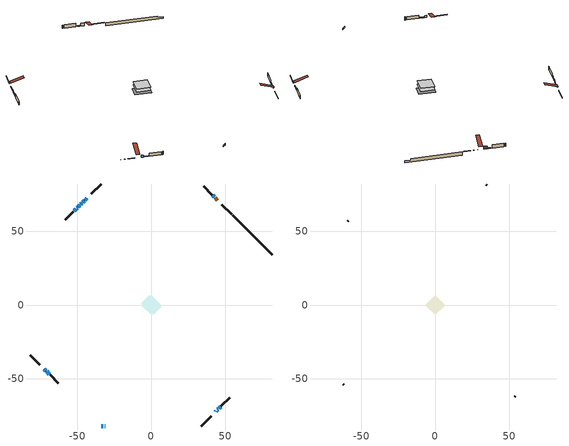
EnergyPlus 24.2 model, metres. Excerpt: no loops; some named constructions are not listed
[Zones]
conditioned space
 floor outside (Floor1 construction): -0.78,0 0,0.78 0.78,0 0,-0.78 z0.86
 floor adiabatic (AdiabaticFloorConstruction): -6.6,0 0,6.6 6.6,0 0,-6.6 z0.86
 floor foundation (Slab1 construction): -6.71,1.28 -1.28,6.71 6.71,-1.28 1.28,-6.71 z-1.52
 wall outside (RimJoist1 construction): 33.92,-81.9 40.5,-75.32 / -81.9,-33.92 -75.32,-40.5 / -33.92,81.9 -40.5,75.32 / 54.39,61.44 47.81,68.02 z0.86:1.16
 wall outside (AdiabaticWallConstruction 1): 44.8,71.02 43.35,72.47 z0.86:2.89
 wall outside (AdiabaticWallConstruction): -33.92,-81.9 -32.39,-81.9 / -31.46,-81.9 -31.22,-81.9 z0.86:2.08; 43.51,-72.31 44.12,-71.7 z0.86:2.03; 44.78,-71.04 45.39,-70.43 z0.86:1.9; -72.31,-43.51 -71.48,-44.34 / -46.91,68.92 -47.73,68.09 / -48.39,67.43 -49.25,66.57 z0.86:2.38; 42.7,73.13 41.69,74.14 / -43.51,72.31 -44.77,71.05 / -45.42,70.4 -46.25,69.57 / -70.83,-44.99 -69.1,-46.72 / -49.91,65.92 -50.32,65.5 z0.86:1.45; -50.98,64.84 -52.06,63.76 z0.86:2.61; 46.05,-69.78 46.89,-68.93 z0.86:2.23
 wall outside (Wall1 construction): 47.55,-68.27 53.12,-62.7 / -68.45,-47.38 -62.87,-52.95 / -52.71,63.11 -58.29,57.54 / 41.03,74.79 35.46,80.36 z0.86:3.3
 wall foundation (FoundationWall1 construction): 55.04,60.78,-1.52 55.04,60.78,0.86 79.21,36.61,0.86 79.21,36.61,-0.19 81.9,33.92,-0.19 81.9,33.92,-1.52
 window (WindowConstruction 8): -33.92,-81.9 -32.39,-81.9 z0.86:2.08
 window (WindowConstruction 5): 43.51,-72.31 44.12,-71.7 z0.86:2.03
 window (WindowConstruction 6): 44.78,-71.04 45.39,-70.43 z0.86:1.9
 window (WindowConstruction 7): -72.31,-43.51 -71.49,-44.34 z0.86:2.38
 window (WindowConstruction 10): 42.7,73.13 41.69,74.13 z0.86:1.45
 window (WindowConstruction 11): -43.51,72.31 -44.77,71.05 z0.86:1.45
 window (WindowConstruction 12): -45.42,70.4 -46.25,69.57 z0.86:1.45
 window (WindowConstruction 13): -70.83,-44.99 -69.1,-46.72 z0.86:1.45
 window (WindowConstruction 9): -31.46,-81.9 -31.22,-81.9 z0.86:2.08
 window (WindowConstruction): -46.91,68.92 -47.73,68.09 z0.86:2.38
 window (WindowConstruction 1): -48.39,67.43 -49.25,66.57 z0.86:2.38
 window (WindowConstruction 2): -49.91,65.91 -50.32,65.5 z0.86:1.45
 window (WindowConstruction 3): -50.98,64.84 -52.06,63.77 z0.86:2.61
 window (WindowConstruction 4): 46.05,-69.78 46.89,-68.93 z0.86:2.23
 door (Door): 44.8,71.02 43.35,72.47 z0.86:2.89
 ceiling adiabatic (AdiabaticFloorConstruction): 0,-6.6 6.6,0 0,6.6 -6.6,0 z0.86
attic - vented
 floor to conditioned space (Floor2 construction Reversed): -6.6,0 0,6.6 6.6,0 0,-6.6 z3.3
 wall outside (Wall2 construction): 53.78,-62.04 54,-61.82 / -62.22,-53.61 -62,-53.83 / -58.94,56.88 -59.16,56.66 / 34.8,81.02 34.58,81.24 z0.86:3.3
 roof outside (Roof1 construction): 42.85,-72.97,3.3 36.43,-66.54,6.33 34.73,-68.23,6.33 41.16,-74.66,3.3; -72.97,-42.85,3.3 -66.54,-36.43,6.33 -68.23,-34.73,6.33 -74.66,-41.16,3.3; -42.85,72.97,3.3 -36.43,66.54,6.33 -34.73,68.23,6.33 -41.16,74.66,3.3; 45.46,70.37,3.3 39.03,63.94,6.33 40.72,62.24,6.33 47.15,68.67,3.3
[Material] Roughness=Rough; Thermal Absorptance=0.9
Name | Thickness {m} | Conductivity {W/m-K} | Density {kg/m3} | Specific Heat {J/kg-K} | Solar Absorptance | Visible Absorptance
ceiling loosefill ins | 0.254 | 0.0480833 | 16.02 | 1046.75 | 0.7 | 0.7
ceiling stud and cavity | 0.1397 | 0.0865182 | 65.682 | 1177.47 | 0.7 | 0.7
gypsum board | 0.0127 | 0.160291 | 801 | 837.4 | 0.6 | 0.6
[Construction]
Floor2 construction: ceiling loosefill ins, ceiling stud and cavity, gypsum board
[Schedule:Day:Interval]
interior lighting schedule day: No, 01:00, 0.108182, 04:00, 0.0901515, 05:00, 0.0991667, 06:00, 0.162273, 07:00, 0.270455, 08:00, 0.342576, 10:00, 0.369621, 11:00, 0.351591, 12:00, 0.333561, 13:00, 0.324545, 14:00, 0.31553, 15:00, 0.333561, 16:00, 0.369621, 17:00, 0.450758, 18:00, 0.585985, 19:00, 0.775303, 20:00, 0.955606, 21:00, 0.991667, 22:00, 0.712197, 23:00, 0.360606, 24:00, 0.162273
interior lighting schedule day 1: No, 01:00, 0.100909, 04:00, 0.0840909, 05:00, 0.0925, 06:00, 0.151364, 07:00, 0.252273, 08:00, 0.319545, 10:00, 0.344773, 11:00, 0.327955, 12:00, 0.311136, 13:00, 0.302727, 14:00, 0.294318, 15:00, 0.311136, 16:00, 0.344773, 17:00, 0.420455, 18:00, 0.546591, 19:00, 0.723182, 20:00, 0.891364, 21:00, 0.925, 22:00, 0.664318, 23:00, 0.336364, 24:00, 0.151364
interior lighting schedule day 2: No, 01:00, 0.0927273, 04:00, 0.0772727, 05:00, 0.085, 06:00, 0.139091, 07:00, 0.231818, 08:00, 0.293636, 10:00, 0.316818, 11:00, 0.301364, 12:00, 0.285909, 13:00, 0.278182, 14:00, 0.270455, 15:00, 0.285909, 16:00, 0.316818, 17:00, 0.386364, 18:00, 0.502273, 19:00, 0.664545, 20:00, 0.819091, 21:00, 0.85, 22:00, 0.610455, 23:00, 0.309091, 24:00, 0.139091
interior lighting schedule day 3: No, 01:00, 0.0845455, 04:00, 0.0704545, 05:00, 0.0775, 06:00, 0.126818, 07:00, 0.211364, 08:00, 0.267727, 10:00, 0.288864, 11:00, 0.274773, 12:00, 0.260682, 13:00, 0.253636, 14:00, 0.246591, 15:00, 0.260682, 16:00, 0.288864, 17:00, 0.352273, 18:00, 0.457955, 19:00, 0.605909, 20:00, 0.746818, 21:00, 0.775, 22:00, 0.556591, 23:00, 0.281818, 24:00, 0.126818
interior lighting schedule day 4: No, 01:00, 0.0763636, 04:00, 0.0636364, 05:00, 0.07, 06:00, 0.114545, 07:00, 0.190909, 08:00, 0.241818, 10:00, 0.260909, 11:00, 0.248182, 12:00, 0.235455, 13:00, 0.229091, 14:00, 0.222727, 15:00, 0.235455, 16:00, 0.260909, 17:00, 0.318182, 18:00, 0.413636, 19:00, 0.547273, 20:00, 0.674545, 21:00, 0.7, 22:00, 0.502727, 23:00, 0.254545, 24:00, 0.114545
interior lighting schedule day 5: No, 01:00, 0.0727273, 04:00, 0.0606061, 05:00, 0.0666667, 06:00, 0.109091, 07:00, 0.181818, 08:00, 0.230303, 10:00, 0.248485, 11:00, 0.236364, 12:00, 0.224242, 13:00, 0.218182, 14:00, 0.212121, 15:00, 0.224242, 16:00, 0.248485, 17:00, 0.30303, 18:00, 0.393939, 19:00, 0.521212, 20:00, 0.642424, 21:00, 0.666667, 22:00, 0.478788, 23:00, 0.242424, 24:00, 0.109091
interior lighting schedule day 6: No, 01:00, 0.0745455, 04:00, 0.0621212, 05:00, 0.0683333, 06:00, 0.111818, 07:00, 0.186364, 08:00, 0.236061, 10:00, 0.254697, 11:00, 0.242273, 12:00, 0.229848, 13:00, 0.223636, 14:00, 0.217424, 15:00, 0.229848, 16:00, 0.254697, 17:00, 0.310606, 18:00, 0.403788, 19:00, 0.534242, 20:00, 0.658485, 21:00, 0.683333, 22:00, 0.490758, 23:00, 0.248485, 24:00, 0.111818
interior lighting schedule day 7: No, 01:00, 0.08, 04:00, 0.0666667, 05:00, 0.0733333, 06:00, 0.12, 07:00, 0.2, 08:00, 0.253333, 10:00, 0.273333, 11:00, 0.26, 12:00, 0.246667, 13:00, 0.24, 14:00, 0.233333, 15:00, 0.246667, 16:00, 0.273333, 17:00, 0.333333, 18:00, 0.433333, 19:00, 0.573333, 20:00, 0.706667, 21:00, 0.733333, 22:00, 0.526667, 23:00, 0.266667, 24:00, 0.12
interior lighting schedule day 8: No, 01:00, 0.0890909, 04:00, 0.0742424, 05:00, 0.0816667, 06:00, 0.133636, 07:00, 0.222727, 08:00, 0.282121, 10:00, 0.304394, 11:00, 0.289545, 12:00, 0.274697, 13:00, 0.267273, 14:00, 0.259848, 15:00, 0.274697, 16:00, 0.304394, 17:00, 0.371212, 18:00, 0.482576, 19:00, 0.638485, 20:00, 0.78697, 21:00, 0.816667, 22:00, 0.586515, 23:00, 0.29697, 24:00, 0.133636
interior lighting schedule day 9: No, 01:00, 0.0972727, 04:00, 0.0810606, 05:00, 0.0891667, 06:00, 0.145909, 07:00, 0.243182, 08:00, 0.30803, 10:00, 0.332348, 11:00, 0.316136, 12:00, 0.299924, 13:00, 0.291818, 14:00, 0.283712, 15:00, 0.299924, 16:00, 0.332348, 17:00, 0.405303, 18:00, 0.526894, 19:00, 0.697121, 20:00, 0.859242, 21:00, 0.891667, 22:00, 0.640379, 23:00, 0.324242, 24:00, 0.145909
interior lighting schedule day 10: No, 01:00, 0.105455, 04:00, 0.0878788, 05:00, 0.0966667, 06:00, 0.158182, 07:00, 0.263636, 08:00, 0.333939, 10:00, 0.360303, 11:00, 0.342727, 12:00, 0.325152, 13:00, 0.316364, 14:00, 0.307576, 15:00, 0.325152, 16:00, 0.360303, 17:00, 0.439394, 18:00, 0.571212, 19:00, 0.755758, 20:00, 0.931515, 21:00, 0.966667, 22:00, 0.694242, 23:00, 0.351515, 24:00, 0.158182
interior lighting schedule day 11: No, 01:00, 0.109091, 04:00, 0.0909091, 05:00, 0.1, 06:00, 0.163636, 07:00, 0.272727, 08:00, 0.345455, 10:00, 0.372727, 11:00, 0.354545, 12:00, 0.336364, 13:00, 0.327273, 14:00, 0.318182, 15:00, 0.336364, 16:00, 0.372727, 17:00, 0.454545, 18:00, 0.590909, 19:00, 0.781818, 20:00, 0.963636, 21:00, 1, 22:00, 0.718182, 23:00, 0.363636, 24:00, 0.163636
interior lighting schedule default day; occupants schedule default day; clothes dryer schedule default day; cooking range schedule default day; mech vent range fan 0 schedule default day; misc plug loads schedule default day; general water use schedule default day; heating setpoint default day; cooling setpoint default day; clothes dryer exhaust 0 schedule default day; cooling season schedule day; cooling season schedule day 2; cooling season schedule default day; exterior lighting schedule default day; natural vent schedule default day: No, 24:00, 0
occupants schedule day: No, 05:00, 0.426829, 06:00, 0.719512, 07:00, 1, 08:00, 0.670732, 09:00, 0.329268, 14:00, 0.170732, 15:00, 0.231707, 16:00, 0.329268, 17:00, 0.5, 18:00, 0.670732, 19:00, 0.829268, 21:00, 1, 22:00, 0.853659, 23:00, 0.646341, 24:00, 0.426829
clothes dryer schedule day; clothes dryer exhaust 0 schedule day: No, 01:00, 0.123457, 02:00, 0.0740741, 03:00, 0.0493827, 04:00, 0.0246914, 05:00, 0.0493827, 06:00, 0.0740741, 07:00, 0.197531, 08:00, 0.395062, 09:00, 0.592593, 10:00, 0.839506, 11:00, 0.962963, 12:00, 1, 13:00, 0.91358, 14:00, 0.82716, 15:00, 0.716049, 16:00, 0.753086, 17:00, 0.679012, 18:00, 0.666667, 20:00, 0.62963, 21:00, 0.641975, 22:00, 0.666667, 23:00, 0.54321, 24:00, 0.296296
cooking range schedule day: No, 05:00, 0.0597015, 06:00, 0.11194, 07:00, 0.171642, 08:00, 0.291045, 11:00, 0.343284, 12:00, 0.402985, 13:00, 0.462687, 14:00, 0.343284, 15:00, 0.291045, 16:00, 0.402985, 17:00, 0.567164, 18:00, 1, 19:00, 0.850746, 20:00, 0.432836, 21:00, 0.291045, 22:00, 0.231343, 23:00, 0.171642, 24:00, 0.11194
mech vent range fan 0 schedule day: No, 18:00, 0, 19:00, 1, 20:00, 0.2, 24:00, 0
misc plug loads schedule day: No, 06:00, 0.705882, 07:00, 0.745098, 08:00, 0.803922, 15:00, 0.823529, 16:00, 0.862745, 17:00, 0.921569, 18:00, 0.980392, 19:00, 1, 20:00, 0.980392, 21:00, 0.941176, 22:00, 0.862745, 23:00, 0.784314, 24:00, 0.72549
general water use schedule day: No, 01:00, 0.315068, 03:00, 0.287671, 04:00, 0.342466, 05:00, 0.369863, 06:00, 0.520548, 07:00, 0.60274, 08:00, 0.534247, 10:00, 0.506849, 11:00, 0.465753, 14:00, 0.479452, 15:00, 0.534247, 16:00, 0.589041, 17:00, 0.69863, 18:00, 0.876712, 19:00, 0.890411, 20:00, 0.986301, 21:00, 1, 22:00, 0.863014, 23:00, 0.616438, 24:00, 0.465753
heating setpoint day: No, 07:00, 18, 23:00, 21, 24:00, 18
cooling setpoint day: No, 24:00, 25
cooling season schedule day 1: No, 24:00, 1
exterior lighting schedule day: No, 01:00, 0.566667, 03:00, 0.524167, 05:00, 0.495833, 06:00, 0.5525, 07:00, 0.623333, 08:00, 0.580833, 09:00, 0.439167, 10:00, 0.354167, 12:00, 0.34, 13:00, 0.354167, 14:00, 0.396667, 15:00, 0.425, 16:00, 0.495833, 17:00, 0.623333, 18:00, 0.793333, 19:00, 0.906667, 20:00, 0.963333, 21:00, 0.991667, 22:00, 0.920833, 23:00, 0.793333, 24:00, 0.665833
exterior lighting schedule day 1: No, 01:00, 0.528571, 03:00, 0.488929, 05:00, 0.4625, 06:00, 0.515357, 07:00, 0.581429, 08:00, 0.541786, 09:00, 0.409643, 10:00, 0.330357, 12:00, 0.317143, 13:00, 0.330357, 14:00, 0.37, 15:00, 0.396429, 16:00, 0.4625, 17:00, 0.581429, 18:00, 0.74, 19:00, 0.845714, 20:00, 0.898571, 21:00, 0.925, 22:00, 0.858929, 23:00, 0.74, 24:00, 0.621071
exterior lighting schedule day 10: No, 01:00, 0.552381, 03:00, 0.510952, 05:00, 0.483333, 06:00, 0.538571, 07:00, 0.607619, 08:00, 0.56619, 09:00, 0.428095, 10:00, 0.345238, 12:00, 0.331429, 13:00, 0.345238, 14:00, 0.386667, 15:00, 0.414286, 16:00, 0.483333, 17:00, 0.607619, 18:00, 0.773333, 19:00, 0.88381, 20:00, 0.939048, 21:00, 0.966667, 22:00, 0.897619, 23:00, 0.773333, 24:00, 0.649048
exterior lighting schedule day 11: No, 01:00, 0.571429, 03:00, 0.528571, 05:00, 0.5, 06:00, 0.557143, 07:00, 0.628571, 08:00, 0.585714, 09:00, 0.442857, 10:00, 0.357143, 12:00, 0.342857, 13:00, 0.357143, 14:00, 0.4, 15:00, 0.428571, 16:00, 0.5, 17:00, 0.628571, 18:00, 0.8, 19:00, 0.914286, 20:00, 0.971429, 21:00, 1, 22:00, 0.928571, 23:00, 0.8, 24:00, 0.671429
exterior lighting schedule day 2: No, 01:00, 0.485714, 03:00, 0.449286, 05:00, 0.425, 06:00, 0.473571, 07:00, 0.534286, 08:00, 0.497857, 09:00, 0.376429, 10:00, 0.303571, 12:00, 0.291429, 13:00, 0.303571, 14:00, 0.34, 15:00, 0.364286, 16:00, 0.425, 17:00, 0.534286, 18:00, 0.68, 19:00, 0.777143, 20:00, 0.825714, 21:00, 0.85, 22:00, 0.789286, 23:00, 0.68, 24:00, 0.570714
exterior lighting schedule day 3: No, 01:00, 0.442857, 03:00, 0.409643, 05:00, 0.3875, 06:00, 0.431786, 07:00, 0.487143, 08:00, 0.453929, 09:00, 0.343214, 10:00, 0.276786, 12:00, 0.265714, 13:00, 0.276786, 14:00, 0.31, 15:00, 0.332143, 16:00, 0.3875, 17:00, 0.487143, 18:00, 0.62, 19:00, 0.708571, 20:00, 0.752857, 21:00, 0.775, 22:00, 0.719643, 23:00, 0.62, 24:00, 0.520357
exterior lighting schedule day 4: No, 01:00, 0.4, 03:00, 0.37, 05:00, 0.35, 06:00, 0.39, 07:00, 0.44, 08:00, 0.41, 09:00, 0.31, 10:00, 0.25, 12:00, 0.24, 13:00, 0.25, 14:00, 0.28, 15:00, 0.3, 16:00, 0.35, 17:00, 0.44, 18:00, 0.56, 19:00, 0.64, 20:00, 0.68, 21:00, 0.7, 22:00, 0.65, 23:00, 0.56, 24:00, 0.47
exterior lighting schedule day 5: No, 01:00, 0.380952, 03:00, 0.352381, 05:00, 0.333333, 06:00, 0.371429, 07:00, 0.419048, 08:00, 0.390476, 09:00, 0.295238, 10:00, 0.238095, 12:00, 0.228571, 13:00, 0.238095, 14:00, 0.266667, 15:00, 0.285714, 16:00, 0.333333, 17:00, 0.419048, 18:00, 0.533333, 19:00, 0.609524, 20:00, 0.647619, 21:00, 0.666667, 22:00, 0.619048, 23:00, 0.533333, 24:00, 0.447619
exterior lighting schedule day 6: No, 01:00, 0.390476, 03:00, 0.36119, 05:00, 0.341667, 06:00, 0.380714, 07:00, 0.429524, 08:00, 0.400238, 09:00, 0.302619, 10:00, 0.244048, 12:00, 0.234286, 13:00, 0.244048, 14:00, 0.273333, 15:00, 0.292857, 16:00, 0.341667, 17:00, 0.429524, 18:00, 0.546667, 19:00, 0.624762, 20:00, 0.66381, 21:00, 0.683333, 22:00, 0.634524, 23:00, 0.546667, 24:00, 0.45881
exterior lighting schedule day 7: No, 01:00, 0.419048, 03:00, 0.387619, 05:00, 0.366667, 06:00, 0.408571, 07:00, 0.460952, 08:00, 0.429524, 09:00, 0.324762, 10:00, 0.261905, 12:00, 0.251429, 13:00, 0.261905, 14:00, 0.293333, 15:00, 0.314286, 16:00, 0.366667, 17:00, 0.460952, 18:00, 0.586667, 19:00, 0.670476, 20:00, 0.712381, 21:00, 0.733333, 22:00, 0.680952, 23:00, 0.586667, 24:00, 0.492381
exterior lighting schedule day 8: No, 01:00, 0.466667, 03:00, 0.431667, 05:00, 0.408333, 06:00, 0.455, 07:00, 0.513333, 08:00, 0.478333, 09:00, 0.361667, 10:00, 0.291667, 12:00, 0.28, 13:00, 0.291667, 14:00, 0.326667, 15:00, 0.35, 16:00, 0.408333, 17:00, 0.513333, 18:00, 0.653333, 19:00, 0.746667, 20:00, 0.793333, 21:00, 0.816667, 22:00, 0.758333, 23:00, 0.653333, 24:00, 0.548333
exterior lighting schedule day 9: No, 01:00, 0.509524, 03:00, 0.47131, 05:00, 0.445833, 06:00, 0.496786, 07:00, 0.560476, 08:00, 0.522262, 09:00, 0.394881, 10:00, 0.318452, 12:00, 0.305714, 13:00, 0.318452, 14:00, 0.356667, 15:00, 0.382143, 16:00, 0.445833, 17:00, 0.560476, 18:00, 0.713333, 19:00, 0.815238, 20:00, 0.86619, 21:00, 0.891667, 22:00, 0.827976, 23:00, 0.713333, 24:00, 0.59869
[Schedule:Week:Daily]
exterior lighting schedule Week Rule - Sep30-Oct6: exterior lighting schedule day 8, exterior lighting schedule day 9, exterior lighting schedule day 9, exterior lighting schedule day 9, exterior lighting schedule day 9, exterior lighting schedule day 9, exterior lighting schedule day 9, exterior lighting schedule default day, exterior lighting schedule default day, exterior lighting schedule default day, exterior lighting schedule default day, exterior lighting schedule default day
exterior lighting schedule Week Rule - Oct7-Oct27: exterior lighting schedule day 9, exterior lighting schedule day 9, exterior lighting schedule day 9, exterior lighting schedule day 9, exterior lighting schedule day 9, exterior lighting schedule day 9, exterior lighting schedule day 9, exterior lighting schedule default day, exterior lighting schedule default day, exterior lighting schedule default day, exterior lighting schedule default day, exterior lighting schedule default day
exterior lighting schedule Week Rule - Oct28-Nov3: exterior lighting schedule day 9, exterior lighting schedule day 9, exterior lighting schedule day 9, exterior lighting schedule day 9, exterior lighting schedule day 10, exterior lighting schedule day 10, exterior lighting schedule day 10, exterior lighting schedule default day, exterior lighting schedule default day, exterior lighting schedule default day, exterior lighting schedule default day, exterior lighting schedule default day
exterior lighting schedule Week Rule - Nov4-Nov24: exterior lighting schedule day 10, exterior lighting schedule day 10, exterior lighting schedule day 10, exterior lighting schedule day 10, exterior lighting schedule day 10, exterior lighting schedule day 10, exterior lighting schedule day 10, exterior lighting schedule default day, exterior lighting schedule default day, exterior lighting schedule default day, exterior lighting schedule default day, exterior lighting schedule default day
exterior lighting schedule Week Rule - Nov25-Dec1: exterior lighting schedule day 10, exterior lighting schedule day 10, exterior lighting schedule day 10, exterior lighting schedule day 10, exterior lighting schedule day 10, exterior lighting schedule day 10, exterior lighting schedule day 11, exterior lighting schedule default day, exterior lighting schedule default day, exterior lighting schedule default day, exterior lighting schedule default day, exterior lighting schedule default day
exterior lighting schedule Week Rule - Dec2-Dec31: exterior lighting schedule day 11, exterior lighting schedule day 11, exterior lighting schedule day 11, exterior lighting schedule day 11, exterior lighting schedule day 11, exterior lighting schedule day 11, exterior lighting schedule day 11, exterior lighting schedule default day, exterior lighting schedule default day, exterior lighting schedule default day, exterior lighting schedule default day, exterior lighting schedule default day
natural vent schedule Week Rule - Jan1-Dec31: natural vent schedule default day, natural vent schedule default day, natural vent schedule default day, natural vent schedule default day, natural vent schedule default day, natural vent schedule default day, natural vent schedule default day, natural vent schedule default day, natural vent schedule default day, natural vent schedule default day, natural vent schedule default day, natural vent schedule default day
